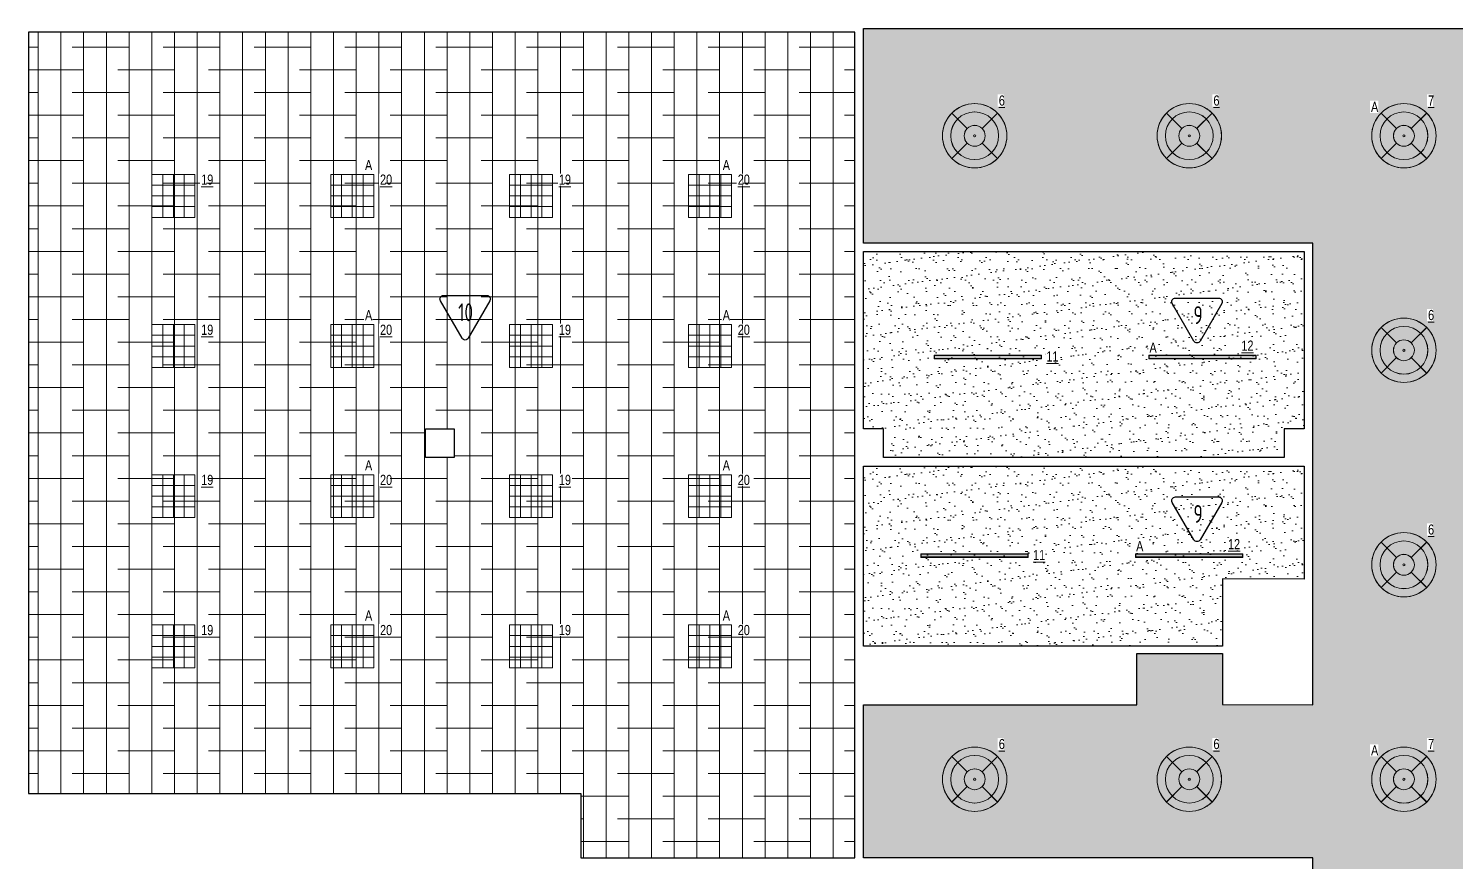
# Model space of a CAD drawing. Header units: millimetres. Extents: x -510890 to 418982, y -118257 to 141350.
# Drawn here: x 51892 to 71838, y 106751 to 118401 of the extents above; entities that cross this region are included whole.
import ezdxf

# ---------------------------------------------------------------- set-up
doc = ezdxf.new("R2010")
doc.units = ezdxf.units.MM
for name, color, linetype, lineweight in [('_ЭОМ_ОБЩ_Освещение_текст тип светильника', 172, 'Continuous', 50), ('_ЭОМ_светильник А', 1, 'Continuous', 35), ('_ЭОМ_светильник Р', 4, 'Continuous', 35), ('АР_Потолки_Штриховка', 252, 'Continuous', 0)]:
    doc.layers.add(name, color=color, linetype=linetype, lineweight=lineweight)
doc.layers.add('X-ref Light', color=250, linetype='Continuous')
doc.layers.add('АР_Потолок_Покраска', color=7, linetype='Continuous', lineweight=5, true_color=0x007399)
doc.layers.add('АР_Потолок_сетка', color=7, linetype='Continuous', lineweight=0, true_color=0x636466)
doc.layers.get('X-ref Light').off()
doc.styles.add('ISOCPEUR', font='isocpeur.ttf', dxfattribs={"height": 800})
doc.styles.add('ГОСТ', font='cad.shx', dxfattribs={"width": 0.8})

# ---------------------------------------------------------------- blocks, each defined once
blk = doc.blocks.new('A$C4757d704')
at = {"true_color": 0xf8f6b0, "transparency": 33554687}
h = blk.add_hatch(color=51, dxfattribs=at)
h.dxf.hatch_style = 1
h.paths.add_polyline_path([(214, 686), (132, 768, 0.198841), (0, 450, 0.198983), (132, 132), (214, 214, -0.198912), (116, 450, -0.198912)])
edge = h.paths.add_edge_path()
edge.add_arc((450, 450), 334, 135, 180)
edge.add_arc((450, 450), 334, 180, 225)
edge.add_line((214, 214), (347, 347))
edge.add_ellipse((450, 450), major_axis=(-146, 0), ratio=1, start_angle=315, end_angle=405, ccw=False)
edge.add_line((347, 553), (214, 686))
edge = h.paths.add_edge_path()
edge.add_line((214, 686), (347, 553))
edge.add_ellipse((450, 450), major_axis=(-146, 0), ratio=1, start_angle=225, end_angle=315, ccw=False)
edge.add_line((553, 553), (686, 686))
edge.add_arc((450, 450), 334, 45, 135)
h.paths.add_polyline_path([(132, 768), (214, 686, -0.414214), (686, 686), (768, 768, 0.414374)])
h.paths.add_polyline_path([(768, 768), (686, 686, -0.198912), (784, 450, -0.198912), (686, 214), (768, 132, 0.198983), (900, 450, 0.198841)])
edge = h.paths.add_edge_path()
edge.add_line((686, 686), (553, 553))
edge.add_ellipse((450, 450), major_axis=(-146, 0), ratio=1, start_angle=495, end_angle=585, ccw=False)
edge.add_line((553, 347), (686, 214))
edge.add_arc((450, 450), 334, 315, 360)
edge.add_arc((450, 450), 334, 0, 45)
edge = h.paths.add_edge_path()
edge.add_ellipse((450, 450), major_axis=(-146, 0), ratio=1, start_angle=405, end_angle=495, ccw=False)
edge.add_line((347, 347), (214, 214))
edge.add_arc((450, 450), 334, 225, 315)
edge.add_line((686, 214), (553, 347))
h.paths.add_polyline_path([(768, 132), (686, 214, -0.414214), (214, 214), (132, 132, 0.414054)])
edge = h.paths.add_edge_path()
edge.add_ellipse((450, 450), major_axis=(-146, 0), ratio=1, start_angle=495, end_angle=585)
edge.add_ellipse((450, 450), major_axis=(-146, 0), ratio=1, start_angle=225, end_angle=315)
edge.add_ellipse((450, 450), major_axis=(-146, 0), ratio=1, start_angle=315, end_angle=405)
edge.add_ellipse((450, 450), major_axis=(-146, 0), ratio=1, start_angle=405, end_angle=495)
edge = h.paths.add_edge_path(flags=0)
edge.add_ellipse((450, 450), major_axis=(-14.6, 0), ratio=1, start_angle=0, end_angle=360)
edge = h.paths.add_edge_path(flags=16)
edge.add_ellipse((450, 450), major_axis=(-14.6, 0), ratio=1, start_angle=0, end_angle=360)
at = {"layer": 'АР_Потолки_Штриховка', "color": 18, "ltscale": 100, "true_color": 0x000000}
for points in [[(132, 768), (347, 553)], [(768, 768), (553, 553)], [(347, 347), (132, 132)], [(553, 347), (768, 132)]]:
    blk.add_lwpolyline(points, dxfattribs=at)
for radius in [450, 334]:
    blk.add_circle((450, 450), radius, dxfattribs=at)
for major_axis in [(-146, 0), (-146, 0), (-14.6, 0)]:
    blk.add_ellipse((450, 450), major_axis=major_axis, ratio=1, start_param=3.926991, end_param=10.210176, dxfattribs=at)
blk = doc.blocks.new('RVE-PLS5070-1500-P')
at = {"color": 0, "linetype": 'ByBlock', "lineweight": -2, "ltscale": 40}
for points in [[(750, -25), (-750, -25), (-750, 25), (750, 25)], [(745, -20), (-745, -20), (-745, 20), (745, 20)]]:
    blk.add_lwpolyline(points, close=True, dxfattribs=at)
blk = doc.blocks.new('RVE-PRIME-STRONG-595-N')
at = {"color": 0, "linetype": 'ByBlock', "lineweight": -2, "ltscale": 40}
blk.add_lwpolyline([(300, -300), (-300, -300), (-300, 300), (300, 300)], close=True, dxfattribs=at)
for points in [[(-150, 300), (-150, -300)], [(0, 300), (0, -300)], [(150, 300), (150, -300)], [(-300, 150), (300, 150)], [(-300, 0), (300, 0)], [(-300, -150), (300, -150)]]:
    blk.add_lwpolyline(points, dxfattribs=at)
blk = doc.blocks.new('светильник школа коридор')
at = {"color": 0, "linetype": 'ByBlock', "lineweight": -2}
for points in [[(-318, 318), (-103, 103)], [(318, 318), (103, 103)], [(-103, -103), (-318, -318)], [(103, -103), (318, -318)]]:
    blk.add_lwpolyline(points, dxfattribs=at)
blk.add_circle((0, 0), 334, dxfattribs=at)
for major_axis in [(-450, 0), (-146, 0), (-146, 0), (-14.6, 0)]:
    blk.add_ellipse((0, 0), major_axis=major_axis, ratio=1, start_param=3.926991, end_param=10.210176, dxfattribs=at)
blk = doc.blocks.new('A$C3d4fb99f')
at = {"layer": 'АР_Потолки_Штриховка', "color": 18, "lineweight": 18, "ltscale": 100, "true_color": 0x000000}
for points in [[(3119, 29622), (1619, 29622), (1619, 29572), (3119, 29572)], [(3114, 29617), (1624, 29617), (1624, 29577), (3114, 29577)], [(6119, 29622), (4619, 29622), (4619, 29572), (6119, 29572)], [(6114, 29617), (4624, 29617), (4624, 29577), (6114, 29577)], [(2933, 26845), (1433, 26845), (1433, 26795), (2933, 26795)], [(2928, 26840), (1438, 26840), (1438, 26800), (2928, 26800)], [(5933, 26845), (4433, 26845), (4433, 26795), (5933, 26795)], [(5928, 26840), (4438, 26840), (4438, 26800), (5928, 26800)]]:
    blk.add_lwpolyline(points, close=True, dxfattribs=at)
at = {"layer": '_ЭОМ_светильник А', "color": 18, "lineweight": 18, "ltscale": 100, "true_color": 0x000000}
for p in [(-6514, 31850), (-1514, 31850), (-6514, 29750), (-1514, 29750), (-6514, 27650), (-1514, 27650), (-6514, 25550), (-1514, 25550)]:
    blk.add_blockref('RVE-PRIME-STRONG-595-N', p, dxfattribs=at)
at = {"layer": '_ЭОМ_светильник Р', "color": 18, "lineweight": 18, "ltscale": 100, "true_color": 0x000000}
for name, p in [('светильник школа коридор', (2186, 32691)), ('светильник школа коридор', (5186, 32691)), ('RVE-PRIME-STRONG-595-N', (-9014, 31850)), ('RVE-PRIME-STRONG-595-N', (-4014, 31850)), ('светильник школа коридор', (8186, 29691)), ('RVE-PRIME-STRONG-595-N', (-9014, 29750)), ('RVE-PRIME-STRONG-595-N', (-4014, 29750)), ('RVE-PRIME-STRONG-595-N', (-9014, 27650)), ('RVE-PRIME-STRONG-595-N', (-4014, 27650)), ('светильник школа коридор', (8186, 26691)), ('RVE-PRIME-STRONG-595-N', (-9014, 25550)), ('RVE-PRIME-STRONG-595-N', (-4014, 25550)), ('светильник школа коридор', (2186, 23691)), ('светильник школа коридор', (5186, 23691))]:
    blk.add_blockref(name, p, dxfattribs=at)
at = {"layer": 'X-ref Light', "color": 18, "linetype": 'ByBlock', "lineweight": 18, "ltscale": 40, "true_color": 0x000000}
for p in [(1736, 32241), (4736, 32241), (7736, 32241), (7736, 29241), (7736, 26241), (1736, 23241), (4736, 23241), (7736, 23241)]:
    blk.add_blockref('A$C4757d704', p, dxfattribs=at)
at = {"layer": '_ЭОМ_ОБЩ_Освещение_текст тип светильника', "color": 18, "lineweight": 18, "ltscale": 40, "true_color": 0x000000, "char_height": 142.2, "width": 55.87, "attachment_point": 1, "style": 'ГОСТ', "bg_fill": 3, "box_fill_scale": 1.1, "bg_fill_color": 256, "bg_fill_transparency": 0}
for s, insert in [('{\\L6}', (2523, 33255)), ('{\\L6}', (5523, 33255)), ('{\\L19}', (-8626, 32149)), ('{\\L19}', (-3626, 32149)), ('{\\L6}', (8523, 30255)), ('{\\L19}', (-8626, 30049)), ('{\\L19}', (-3626, 30049)), ('{\\L12}', (5914, 29827)), ('{\\L11}', (3188, 29676)), ('{\\L19}', (-8626, 27949)), ('{\\L19}', (-3626, 27949)), ('{\\L6}', (8523, 27255)), ('{\\L12}', (5727, 27050)), ('{\\L11}', (3002, 26899)), ('{\\L19}', (-8626, 25849)), ('{\\L19}', (-3626, 25849)), ('{\\L6}', (2523, 24255)), ('{\\L6}', (5523, 24255))]:
    blk.add_mtext(s, dxfattribs=dict(at, insert=insert))
at = {"layer": '_ЭОМ_светильник А', "color": 18, "lineweight": 18, "ltscale": 100, "true_color": 0x000000, "char_height": 142, "width": 86.04, "attachment_point": 1, "style": 'ГОСТ', "bg_fill": 3, "box_fill_scale": 1.1, "bg_fill_color": 256, "bg_fill_transparency": 0}
for insert in [(7726, 33166, 0), (-6336, 32352), (-1336, 32352), (-6336, 30252), (-1336, 30252), (4629, 29798), (-6336, 28152), (-1336, 28152), (4443, 27021), (-6336, 26052), (-1336, 26052), (7726, 24166, 0)]:
    blk.add_mtext('А', dxfattribs=dict(at, insert=insert))
at = {"layer": '_ЭОМ_светильник А', "color": 18, "lineweight": 18, "ltscale": 100, "true_color": 0x000000}
for p in [(8186, 32691), (8186, 23691)]:
    blk.add_blockref('светильник школа коридор', p, dxfattribs=at)
at = {"layer": '_ЭОМ_светильник А', "color": 18, "lineweight": 18, "ltscale": 100, "true_color": 0x000000, "rotation": 180}
for p in [(5369, 29597), (5183, 26820)]:
    blk.add_blockref('RVE-PLS5070-1500-P', p, dxfattribs=at)
at = {"layer": '_ЭОМ_светильник Р', "color": 18, "lineweight": 18, "ltscale": 100, "true_color": 0x000000, "rotation": 180}
for p in [(2369, 29597), (2183, 26820)]:
    blk.add_blockref('RVE-PLS5070-1500-P', p, dxfattribs=at)
at = {"layer": '_ЭОМ_ОБЩ_Освещение_текст тип светильника', "color": 18, "lineweight": 18, "ltscale": 40, "true_color": 0x000000, "char_height": 142.2, "width": 55.87, "attachment_point": 1, "style": 'ГОСТ', "bg_fill": 3, "box_fill_scale": 1.1, "bg_fill_color": 256, "bg_fill_transparency": 0}
for insert in [(-6126, 32149), (-1126, 32149), (-6126, 30049), (-1126, 30049), (-6126, 27949), (-1126, 27949), (-6126, 25849), (-1126, 25849)]:
    blk.add_mtext('{\\L20}', dxfattribs=dict(at, insert=insert))
for insert in [(8523, 33255), (8523, 24255)]:
    blk.add_mtext('{\\L7}', dxfattribs=dict(at, insert=insert))

msp = doc.modelspace()

# ---------------------------------------------------------------- hatches: boundary and pattern name
at = {"layer": 'АР_Потолки_Штриховка', "ltscale": 100, "true_color": 0xf8f6b0}
h = msp.add_hatch(color=51, dxfattribs=at)
h.dxf.hatch_style = 1
h.paths.add_polyline_path([(66045.7, 113826.4), (64555.7, 113826.4), (64555.7, 113786.4), (66045.7, 113786.4)])
h = msp.add_hatch(color=51, dxfattribs=at)
h.dxf.hatch_style = 1
h.paths.add_polyline_path([(69045.7, 113826.4), (67555.7, 113826.4), (67555.7, 113786.4), (69045.7, 113786.4)])
h = msp.add_hatch(color=51, dxfattribs=at)
h.dxf.hatch_style = 1
h.paths.add_polyline_path([(65859.2, 111049.5), (64369.2, 111049.5), (64369.2, 111009.5), (65859.2, 111009.5)])
h = msp.add_hatch(color=51, dxfattribs=at)
h.dxf.hatch_style = 1
h.paths.add_polyline_path([(68859.2, 111049.5), (67369.2, 111049.5), (67369.2, 111009.5), (68859.2, 111009.5)])
at = {"layer": 'АР_Потолок_Покраска'}
h = msp.add_hatch(dxfattribs=at)
h.set_pattern_fill('CROSS', color=256, scale=25)
h.set_pattern_definition([(0, (134938.16, 1e-08), (158.75, 158.75), [79.375, -238.125]), (90, (134977.84, -39.69), (-158.75, 158.75), [79.375, -238.125])])
h.paths.add_polyline_path([(75842.4, 112400.7), (75442.4, 112400.7), (75442.4, 112800.7), (75842.4, 112800.7)], flags=16)
edge = h.paths.add_edge_path()
edge.add_line((63562.4, 115400.7), (63562.4, 118400.7))
edge.add_line((63562.4, 118400.7), (81877.4, 118400.7))
edge.add_line((81877.4, 118400.7), (81877.4, 115850.7))
edge.add_line((81877.4, 115850.7), (81877.4, 114910.7))
edge.add_arc((72752.3, 115502.6), 9144.3, 272.82064, 356.28873, ccw=False)
edge.add_line((73202.3, 106369.4), (72392.3, 106369.4))
edge.add_line((72392.3, 106369.4), (72392.3, 98935.7))
edge.add_line((72392.3, 98935.7), (72392.3, 98935.7))
edge.add_line((72392.3, 98935.7), (72392.3, 96882.6))
edge.add_line((72392.3, 96882.6), (74412.9, 96882.6))
edge.add_line((74412.9, 96882.6), (74412.9, 94400.8))
edge.add_line((74412.9, 94400.8), (69842.7, 94400.7))
edge.add_line((69842.7, 94400.7), (69842.5, 106800.7))
edge.add_line((69842.5, 106800.7), (63562.4, 106800.7))
edge.add_line((63562.4, 106800.7), (63562.4, 108941.2))
edge.add_line((63562.4, 108941.2), (67382.4, 108942.8))
edge.add_line((67382.4, 108942.8), (67382.4, 109661.2))
edge.add_line((67382.4, 109661.2), (68581.8, 109661.2))
edge.add_line((68581.8, 109661.2), (68582.9, 108944.3))
edge.add_line((68582.9, 108944.3), (69842.5, 108941.2))
edge.add_line((69842.5, 108941.2), (69842.4, 115400.7))
edge.add_line((69842.4, 115400.7), (63562.4, 115400.7))
h = msp.add_hatch(dxfattribs=at)
h.set_pattern_fill('AR-SAND', color=256, scale=5)
h.set_pattern_definition([(37.5, (-139632.5, 81095.3), (-8.00016, 244.70662), [0, -193.04, 0, -215.9, 0, -206.375]), (7.5, (-139632.5, 81095.3), (224.76164, 358.41255), [0, -104.14, 0, -173.99, 0, -66.675]), (327.5, (-139788.72, 81095.3), (395.49619, 0.7186), [0, -63.5, 0, -228.6, 0, -298.45]), (317.5, (-139788.72, 81095.3), (381.7782, 111.46466), [0, -31.75, 0, -149.86, 0, -171.45])])
h.paths.add_polyline_path([(69722.4, 115280.7), (69722.4, 112800.7), (69442.4, 112800.7), (69442.4, 112400.7), (63842.4, 112400.7), (63842.4, 112800.7), (63562.4, 112800.7), (63562.4, 115280.7)])
h = msp.add_hatch(dxfattribs=at)
h.set_pattern_fill('AR-SAND', color=256, scale=5)
h.set_pattern_definition([(37.5, (-139632.5, 78095.3), (-8.00016, 244.70662), [0, -193.04, 0, -215.9, 0, -206.375]), (7.5, (-139632.5, 78095.3), (224.76164, 358.41255), [0, -104.14, 0, -173.99, 0, -66.675]), (327.5, (-139788.72, 78095.3), (395.49619, 0.7186), [0, -63.5, 0, -228.6, 0, -298.45]), (317.5, (-139788.72, 78095.3), (381.7782, 111.46466), [0, -31.75, 0, -149.86, 0, -171.45])])
h.paths.add_polyline_path([(69722.4, 112280.7), (69722.4, 110701.1), (68580.1, 110702.5), (68581.6, 109761.2), (63562.4, 109761.2), (63562.4, 112280.7)])
at = {"layer": 'АР_Потолок_сетка'}
h = msp.add_hatch(dxfattribs=at)
h.set_pattern_fill('ANSI38', color=256, scale=100, angle=45)
h.set_pattern_definition([(90, (63457.3, 104170.94), (-317.5, 0), []), (180, (63457.3, 104170.94), (-635, -317.5), [793.75, -476.25])])
h.paths.add_polyline_path([(57442.4, 112400.7), (57442.4, 112800.7), (57842.4, 112800.7), (57842.4, 112400.7)], flags=16)
h.paths.add_polyline_path([(63442.4, 118350.7), (57842.4, 118350.7), (57842.4, 118350.7), (51892.4, 118350.7), (51892.4, 107700.7), (59612.3, 107700.7), (59612.3, 106800.7), (63442.3, 106800.7)])

# ---------------------------------------------------------------- linework, layer by layer
for points in [[(63442.4, 118350.7), (57842.4, 118350.7), (57842.4, 118350.7), (51892.4, 118350.7), (51892.4, 107700.7), (59612.3, 107700.7), (59612.3, 106800.7), (63442.3, 106800.7)], [(69722.4, 115280.7), (69722.4, 112800.7), (69442.4, 112800.7), (69442.4, 112400.7), (63842.4, 112400.7), (63842.4, 112800.7), (63562.4, 112800.7), (63562.4, 115280.7)], [(57442.4, 112400.7), (57442.4, 112800.7), (57842.4, 112800.7), (57842.4, 112400.7)], [(69722.4, 112280.7), (69722.4, 110701.1), (68580.1, 110702.5), (68581.6, 109761.2), (63562.4, 109761.2), (63562.4, 112280.7)]]:
    msp.add_lwpolyline(points, close=True)
msp.add_lwpolyline([(63562.4, 115400.7), (63562.4, 118400.7), (81877.4, 118400.7), (81877.4, 115850.7), (81877.4, 114910.7, -0.3812035), (73202.3, 106369.4), (72392.3, 106369.4), (72392.3, 98935.7), (75132.5, 98935.7), (75132.4, 97115.7), (74412.9, 97115.7), (74412.9, 94400.8), (69842.7, 94400.7), (69842.5, 106800.7), (63562.4, 106800.7), (63562.4, 108941.2), (67382.4, 108942.8), (67382.4, 109661.2), (68581.8, 109661.2), (68582.9, 108944.3), (69842.5, 108941.2), (69842.4, 115400.7)], format="xyb", close=True)
for points in [[(57692.4, 114668.7), (58298.6, 114668.7, -0.5773495), (58341.9, 114593.7), (58038.8, 114068.7, -0.5773541), (57952.2, 114068.7), (57649.1, 114593.7, -0.5773491), (57692.4, 114668.7, -0.0000017)], [(67922.2, 114629.4), (68528.4, 114629.4, -0.5773495), (68571.7, 114554.4), (68268.6, 114029.4, -0.5773541), (68182, 114029.4), (67878.9, 114554.4, -0.5773491), (67922.2, 114629.4, -0.0000017)], [(67922.2, 111848.7), (68528.4, 111848.7, -0.5773495), (68571.7, 111773.7), (68268.6, 111248.7, -0.5773541), (68182, 111248.7), (67878.9, 111773.7, -0.5773491), (67922.2, 111848.7, -0.0000017)]]:
    msp.add_lwpolyline(points, format="xyb")
at = {"layer": 'АР_Потолки_Штриховка', "color": 18, "ltscale": 100, "true_color": 0x000000}
for points in [[(66050.7, 113831.4), (64550.7, 113831.4), (64550.7, 113781.4), (66050.7, 113781.4)], [(66045.7, 113826.4), (64555.7, 113826.4), (64555.7, 113786.4), (66045.7, 113786.4)], [(69050.7, 113831.4), (67550.7, 113831.4), (67550.7, 113781.4), (69050.7, 113781.4)], [(69045.7, 113826.4), (67555.7, 113826.4), (67555.7, 113786.4), (69045.7, 113786.4)], [(65864.2, 111054.5), (64364.2, 111054.5), (64364.2, 111004.5), (65864.2, 111004.5)], [(65859.2, 111049.5), (64369.2, 111049.5), (64369.2, 111009.5), (65859.2, 111009.5)], [(68864.2, 111054.5), (67364.2, 111054.5), (67364.2, 111004.5), (68864.2, 111004.5)], [(68859.2, 111049.5), (67369.2, 111049.5), (67369.2, 111009.5), (68859.2, 111009.5)]]:
    msp.add_lwpolyline(points, close=True, dxfattribs=at)

# ---------------------------------------------------------------- block references
at = {"layer": 'X-ref Light', "linetype": 'ByBlock', "ltscale": 40}
for p in [(64667.2, 116450.5), (67667.2, 116450.5), (70667.2, 116450.5), (70667.2, 113450.2), (70667.2, 110450.2), (64667.2, 107450.5), (67667.2, 107450.5), (70667.2, 107450.2)]:
    msp.add_blockref('A$C4757d704', p, dxfattribs=at)

# ---------------------------------------------------------------- texts
at = {"char_height": 250, "width": 294.334, "attachment_point": 1, "style": 'ISOCPEUR'}
for s, insert in [('{\\W0.7;10}', (57897.8, 114556.6)), ('{\\W0.7;9}', (68175.9, 114517.3)), ('{\\W0.7;9}', (68175.9, 111736.6))]:
    msp.add_mtext(s, dxfattribs=dict(at, insert=insert))

# ---------------------------------------------------------------- next in the draw order: block references
at = {"layer": 'X-ref Light', "color": 18, "lineweight": 30, "true_color": 0x000000}
msp.add_blockref('A$C3d4fb99f', (62931.5, 84209.7), dxfattribs=at)

doc.saveas('drawing.dxf')
